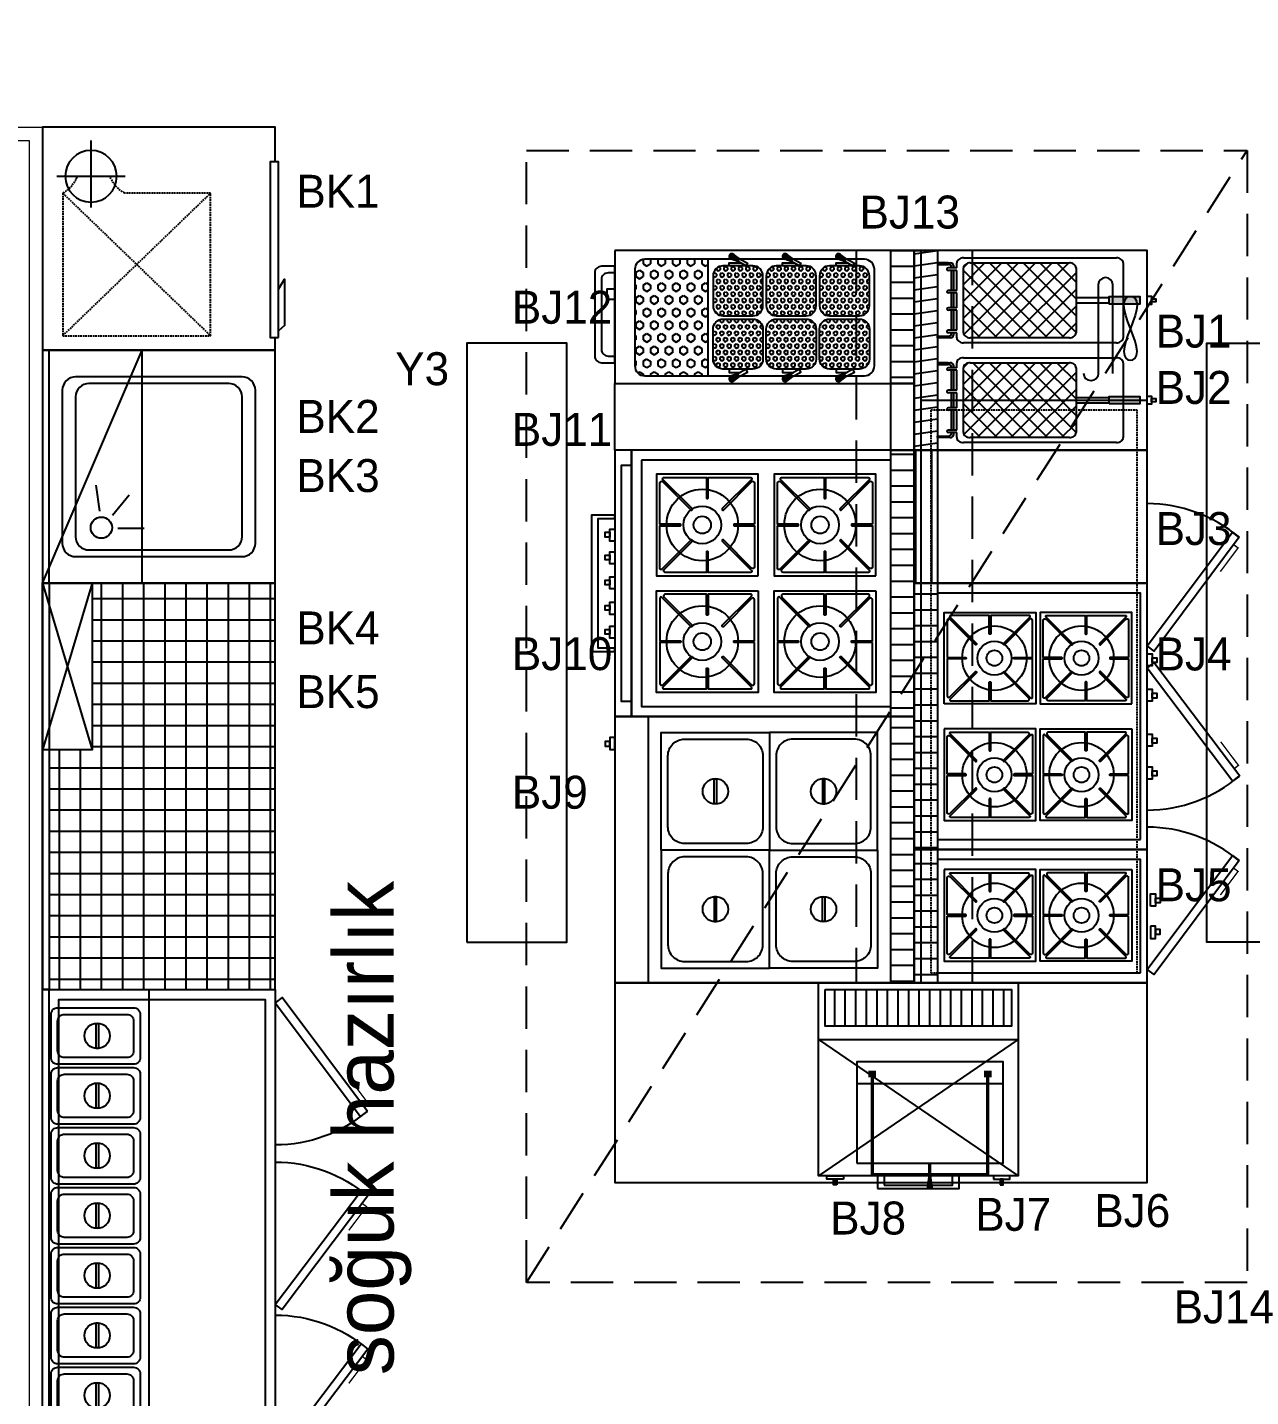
# Model space of a CAD drawing. Header units: millimetres. Extents: x 4346 to 24970, y -10214 to -5839.
# Drawn here: x 8670.8 to 9038.4, y -7326.3 to -6915 of the extents above; entities that cross this region are included whole.
import ezdxf

# ---------------------------------------------------------------- set-up
doc = ezdxf.new("R2010")
doc.units = ezdxf.units.MM
doc.linetypes.add('DASHED', pattern=[0.75, 0.5, -0.25])
doc.linetypes.add('HIDDENX2', pattern=[19.05, 12.7, -6.35])
for name, color, linetype in [('CIHAZ', 2, 'Continuous'), ('MUTFAKEKİPMAN', 1, 'Continuous'), ('S2000-002 Çizgi', 1, 'Continuous')]:
    doc.layers.add(name, color=color, linetype=linetype)
doc.layers.add('Duvar', color=7, linetype='Continuous', lineweight=30)
doc.layers.add('WL - ALÇIPAN KAPLAMA', color=30, linetype='Continuous', lineweight=15)
doc.styles.add('TAKSİM', font='GOTHIC.TTF', dxfattribs={"height": 20})

# ---------------------------------------------------------------- blocks, each defined once
blk = doc.blocks.new('A$C30C77C58')
at = {"layer": 'S2000-002 Çizgi'}
h = blk.add_hatch(dxfattribs=at)
h.set_pattern_fill('ANSI31', color=256, scale=1.5, angle=45, style=0)
h.set_pattern_definition([(90, (-2348.432, -5726.0087), (-4.7625, 9e-16), [])])
h.paths.add_polyline_path([(0, 97), (0, 90), (80, 90), (80, 97)])
for points in [[(0, 12), (80, 12), (80, 97), (0, 97)], [(80, 90), (0, 90), (0, 97), (80, 97)], [(3, 15), (77, 15), (77, 90), (3, 90)], [(0, 7), (80, 7), (80, 12), (0, 12)], [(4.49, 12), (75.51, 12), (75.51, 9), (4.49, 9)], [(23.7, 7), (27.34, 7), (27.34, 5.54), (23.7, 5.54)], [(24.67, 5.54), (26.12, 5.54), (26.12, 4.08), (24.67, 4.08)], [(30.55, 7), (34.19, 7), (34.19, 5.54), (30.55, 5.54)], [(31.52, 5.54), (32.97, 5.54), (32.97, 4.08), (31.52, 4.08)], [(38.06, 7), (41.7, 7), (41.7, 5.54), (38.06, 5.54)], [(39.02, 5.54), (40.48, 5.54), (40.48, 4.08), (39.02, 4.08)], [(45.7, 7), (49.34, 7), (49.34, 5.54), (45.7, 5.54)], [(46.66, 5.54), (48.12, 5.54), (48.12, 4.08), (46.66, 4.08)], [(52.88, 7), (56.52, 7), (56.52, 5.54), (52.88, 5.54)], [(53.84, 5.54), (55.3, 5.54), (55.3, 4.08), (53.84, 4.08)]]:
    blk.add_lwpolyline(points, close=True, dxfattribs=at)
for points in [[(37.77, 85.47), (7.2, 85.47), (7.2, 54.9), (37.77, 54.9), (37.77, 85.47)], [(42.23, 85.47), (72.8, 85.47), (72.8, 54.9), (42.23, 54.9), (42.23, 85.47)], [(37.77, 50.08), (7.2, 50.08), (7.2, 19.51), (37.77, 19.51), (37.77, 50.08)], [(42.23, 50.08), (72.8, 50.08), (72.8, 19.51), (42.23, 19.51), (42.23, 50.08)], [(19.49, 7), (19.49, 0), (60.51, 0), (60.51, 7), (59.51, 7), (59.51, 2), (20.49, 2), (20.49, 7), (19.49, 7)]]:
    blk.add_lwpolyline(points, dxfattribs=at)
for points in [[(22.22, 84.42), (22.22, 78.34, 0.414214), (22.43, 78.13), (22.54, 78.13, 0.414214), (22.74, 78.34), (22.74, 84.42), (35.08, 84.42, -0.668179), (35.45, 83.52), (26.96, 75.03, 0.810443), (27.38, 74.71), (36.18, 83.51, -0.668179), (36.72, 83.29), (36.72, 70.45), (30.64, 70.45, 0.414214), (30.43, 70.24), (30.43, 70.13, 0.414214), (30.64, 69.92), (36.72, 69.92), (36.72, 57.58, -0.668179), (35.82, 57.21), (27.33, 65.7, 0.810443), (27.01, 65.28), (35.81, 56.48, -0.668179), (35.59, 55.95), (22.74, 55.95), (22.74, 62.03, 0.414214), (22.54, 62.24), (22.43, 62.24, 0.414214), (22.22, 62.03), (22.22, 55.95), (9.88, 55.95, -0.668179), (9.51, 56.84), (18, 65.33, 0.810443), (17.58, 65.65), (8.78, 56.85, -0.668179), (8.25, 57.08), (8.25, 69.92), (14.33, 69.92, 0.414214), (14.54, 70.13), (14.54, 70.24, 0.414214), (14.33, 70.45), (8.25, 70.45), (8.25, 83.29, -0.668179), (8.78, 83.51), (17.58, 74.71, 0.810443), (18, 75.03), (9.51, 83.52, -0.668179), (9.88, 84.42)], [(57.78, 84.42), (57.78, 78.34, -0.414214), (57.57, 78.13), (57.46, 78.13, -0.414214), (57.25, 78.34), (57.25, 84.42), (44.92, 84.42, 0.668179), (44.55, 83.52), (53.04, 75.03, -0.810443), (52.62, 74.71), (43.82, 83.51, 0.668179), (43.28, 83.29), (43.28, 70.45), (49.36, 70.45, -0.414214), (49.57, 70.24), (49.57, 70.13, -0.414214), (49.36, 69.92), (43.28, 69.92), (43.28, 57.58, 0.668179), (44.18, 57.21), (52.67, 65.7, -0.810443), (52.99, 65.28), (44.19, 56.48, 0.668179), (44.41, 55.95), (57.25, 55.95), (57.25, 62.03, -0.414214), (57.46, 62.24), (57.57, 62.24, -0.414214), (57.78, 62.03), (57.78, 55.95), (70.12, 55.95, 0.668179), (70.49, 56.84), (62, 65.33, -0.810443), (62.42, 65.65), (71.22, 56.85, 0.668179), (71.75, 57.08), (71.75, 69.92), (65.67, 69.92, -0.414214), (65.46, 70.13), (65.46, 70.24, -0.414214), (65.67, 70.45), (71.75, 70.45), (71.75, 83.29, 0.668179), (71.22, 83.51), (62.42, 74.71, -0.810443), (62, 75.03), (70.49, 83.52, 0.668179), (70.12, 84.42)], [(22.22, 49.03), (22.22, 42.95, 0.414214), (22.43, 42.74), (22.54, 42.74, 0.414214), (22.74, 42.95), (22.74, 49.03), (35.08, 49.03, -0.668179), (35.45, 48.14), (26.96, 39.65, 0.810443), (27.38, 39.33), (36.18, 48.13, -0.668179), (36.72, 47.9), (36.72, 35.06), (30.64, 35.06, 0.414214), (30.43, 34.85), (30.43, 34.75, 0.414214), (30.64, 34.54), (36.72, 34.54), (36.72, 22.2, -0.668179), (35.82, 21.83), (27.33, 30.32, 0.810443), (27.01, 29.9), (35.81, 21.1, -0.668179), (35.59, 20.56), (22.74, 20.56), (22.74, 26.64, 0.414214), (22.54, 26.85), (22.43, 26.85, 0.414214), (22.22, 26.64), (22.22, 20.56), (9.88, 20.56, -0.668179), (9.51, 21.46), (18, 29.95, 0.810443), (17.58, 30.27), (8.78, 21.47, -0.668179), (8.25, 21.69), (8.25, 34.54), (14.33, 34.54, 0.414214), (14.54, 34.75), (14.54, 34.85, 0.414214), (14.33, 35.06), (8.25, 35.06), (8.25, 47.9, -0.668179), (8.78, 48.13), (17.58, 39.33, 0.810443), (18, 39.65), (9.51, 48.14, -0.668179), (9.88, 49.03)], [(57.78, 49.03), (57.78, 42.95, -0.414214), (57.57, 42.74), (57.46, 42.74, -0.414214), (57.25, 42.95), (57.25, 49.03), (44.92, 49.03, 0.668179), (44.55, 48.14), (53.04, 39.65, -0.810443), (52.62, 39.33), (43.82, 48.13, 0.668179), (43.28, 47.9), (43.28, 35.06), (49.36, 35.06, -0.414214), (49.57, 34.85), (49.57, 34.75, -0.414214), (49.36, 34.54), (43.28, 34.54), (43.28, 22.2, 0.668179), (44.18, 21.83), (52.67, 30.32, -0.810443), (52.99, 29.9), (44.19, 21.1, 0.668179), (44.41, 20.56), (57.25, 20.56), (57.25, 26.64, -0.414214), (57.46, 26.85), (57.57, 26.85, -0.414214), (57.78, 26.64), (57.78, 20.56), (70.12, 20.56, 0.668179), (70.49, 21.46), (62, 29.95, -0.810443), (62.42, 30.27), (71.22, 21.47, 0.668179), (71.75, 21.69), (71.75, 34.54), (65.67, 34.54, -0.414214), (65.46, 34.75), (65.46, 34.85, -0.414214), (65.67, 35.06), (71.75, 35.06), (71.75, 47.9, 0.668179), (71.22, 48.13), (62.42, 39.33, -0.810443), (62, 39.65), (70.49, 48.14, 0.668179), (70.12, 49.03)]]:
    blk.add_lwpolyline(points, format="xyb", close=True, dxfattribs=at)
for centre, radius in [((22.48, 68.7), 10.75), ((57.52, 68.7), 10.75), ((22.48, 68.7), 5.66), ((57.52, 68.7), 5.66), ((22.48, 68.7), 2.6), ((57.52, 68.7), 2.6), ((22.48, 33.31), 10.75), ((57.52, 33.31), 10.75), ((22.48, 33.31), 5.66), ((57.52, 33.31), 5.66), ((22.48, 33.31), 2.6), ((57.52, 33.31), 2.6)]:
    blk.add_circle(centre, radius, dxfattribs=at)
blk = doc.blocks.new('A$C7A250C34')
at = {"layer": 'S2000-002 Çizgi'}
h = blk.add_hatch(dxfattribs=at)
h.set_pattern_fill('ANSI31', color=256, scale=1.5, angle=45, style=0)
h.set_pattern_definition([(90, (-2508.419, -6412.801), (-4.7625, 9e-16), [])])
h.paths.add_polyline_path([(0, 72.92), (0, 65.92), (80, 65.92), (80, 72.92)])
for points in [[(0, 2.92), (80, 2.92), (80, 72.92), (0, 72.92)], [(80, 65.92), (0, 65.92), (0, 72.92), (80, 72.92)], [(3, 4.92), (77, 4.92), (77, 65.92), (3, 65.92)], [(21.2, 2.92), (24.84, 2.92), (24.84, 1.46), (21.2, 1.46)], [(22.17, 1.46), (23.62, 1.46), (23.62, 0), (22.17, 0)], [(31.05, 2.92), (34.69, 2.92), (34.69, 1.46), (31.05, 1.46)], [(32.02, 1.46), (33.47, 1.46), (33.47, 0), (32.02, 0)], [(44.56, 2.92), (48.2, 2.92), (48.2, 1.46), (44.56, 1.46)], [(45.52, 1.46), (46.98, 1.46), (46.98, 0), (45.52, 0)], [(55.2, 2.92), (58.84, 2.92), (58.84, 1.46), (55.2, 1.46)], [(56.16, 1.46), (57.62, 1.46), (57.62, 0), (56.16, 0)]]:
    blk.add_lwpolyline(points, close=True, dxfattribs=at)
for points in [[(36.24, 63.92), (8.73, 63.92), (8.73, 36.4), (36.24, 36.4), (36.24, 63.92)], [(43.76, 63.92), (71.27, 63.92), (71.27, 36.4), (43.76, 36.4), (43.76, 63.92)], [(36.24, 7.55), (8.73, 7.55), (8.73, 35.06), (36.24, 35.06), (36.24, 7.55)], [(43.76, 7.55), (71.27, 7.55), (71.27, 35.06), (43.76, 35.06), (43.76, 7.55)]]:
    blk.add_lwpolyline(points, dxfattribs=at)
for points in [[(22.25, 62.97), (22.25, 57.5, 0.414214), (22.44, 57.31), (22.53, 57.31, 0.414214), (22.72, 57.5), (22.72, 62.97), (33.82, 62.97, -0.668179), (34.16, 62.17), (26.51, 54.52, 0.810443), (26.89, 54.24), (34.81, 62.16, -0.668179), (35.3, 61.96), (35.3, 50.4), (29.82, 50.4, 0.414214), (29.63, 50.21), (29.63, 50.11, 0.414214), (29.82, 49.92), (35.3, 49.92), (35.3, 38.82, -0.668179), (34.49, 38.49), (26.85, 46.13, 0.810443), (26.56, 45.75), (34.48, 37.83, -0.668179), (34.28, 37.35), (22.72, 37.35), (22.72, 42.82, 0.414214), (22.53, 43.01), (22.44, 43.01, 0.414214), (22.25, 42.82), (22.25, 37.35), (11.14, 37.35, -0.668179), (10.81, 38.15), (18.45, 45.79, 0.810443), (18.07, 46.08), (10.15, 38.16, -0.668179), (9.67, 38.36), (9.67, 49.92), (15.14, 49.92, 0.414214), (15.33, 50.11), (15.33, 50.21, 0.414214), (15.14, 50.4), (9.67, 50.4), (9.67, 61.96, -0.668179), (10.15, 62.16), (18.07, 54.24, 0.810443), (18.45, 54.52), (10.81, 62.17, -0.668179), (11.14, 62.97)], [(57.75, 62.97), (57.75, 57.5, -0.414214), (57.56, 57.31), (57.47, 57.31, -0.414214), (57.28, 57.5), (57.28, 62.97), (46.18, 62.97, 0.668179), (45.84, 62.17), (53.49, 54.52, -0.810443), (53.11, 54.24), (45.19, 62.16, 0.668179), (44.7, 61.96), (44.7, 50.4), (50.18, 50.4, -0.414214), (50.37, 50.21), (50.37, 50.11, -0.414214), (50.18, 49.92), (44.7, 49.92), (44.7, 38.82, 0.668179), (45.51, 38.49), (53.15, 46.13, -0.810443), (53.44, 45.75), (45.52, 37.83, 0.668179), (45.72, 37.35), (57.28, 37.35), (57.28, 42.82, -0.414214), (57.47, 43.01), (57.56, 43.01, -0.414214), (57.75, 42.82), (57.75, 37.35), (68.86, 37.35, 0.668179), (69.19, 38.15), (61.55, 45.79, -0.810443), (61.93, 46.08), (69.85, 38.16, 0.668179), (70.33, 38.36), (70.33, 49.92), (64.86, 49.92, -0.414214), (64.67, 50.11), (64.67, 50.21, -0.414214), (64.86, 50.4), (70.33, 50.4), (70.33, 61.96, 0.668179), (69.85, 62.16), (61.93, 54.24, -0.810443), (61.55, 54.52), (69.19, 62.17, 0.668179), (68.86, 62.97)], [(22.25, 8.49), (22.25, 13.97, -0.414214), (22.44, 14.16), (22.53, 14.16, -0.414214), (22.72, 13.97), (22.72, 8.49), (33.82, 8.49, 0.668179), (34.16, 9.3), (26.51, 16.94, -0.810443), (26.89, 17.23), (34.81, 9.31, 0.668179), (35.3, 9.51), (35.3, 21.07), (29.82, 21.07, -0.414214), (29.63, 21.26), (29.63, 21.35, -0.414214), (29.82, 21.54), (35.3, 21.54), (35.3, 32.65, 0.668179), (34.49, 32.98), (26.85, 25.34, -0.810443), (26.56, 25.72), (34.48, 33.64, 0.668179), (34.28, 34.12), (22.72, 34.12), (22.72, 28.65, -0.414214), (22.53, 28.46), (22.44, 28.46, -0.414214), (22.25, 28.65), (22.25, 34.12), (11.14, 34.12, 0.668179), (10.81, 33.31), (18.45, 25.67, -0.810443), (18.07, 25.38), (10.15, 33.3, 0.668179), (9.67, 33.1), (9.67, 21.54), (15.14, 21.54, -0.414214), (15.33, 21.35), (15.33, 21.26, -0.414214), (15.14, 21.07), (9.67, 21.07), (9.67, 9.51, 0.668179), (10.15, 9.31), (18.07, 17.23, -0.810443), (18.45, 16.94), (10.81, 9.3, 0.668179), (11.14, 8.49)], [(57.75, 8.49), (57.75, 13.97, 0.414214), (57.56, 14.16), (57.47, 14.16, 0.414214), (57.28, 13.97), (57.28, 8.49), (46.18, 8.49, -0.668179), (45.84, 9.3), (53.49, 16.94, 0.810443), (53.11, 17.23), (45.19, 9.31, -0.668179), (44.7, 9.51), (44.7, 21.07), (50.18, 21.07, 0.414214), (50.37, 21.26), (50.37, 21.35, 0.414214), (50.18, 21.54), (44.7, 21.54), (44.7, 32.65, -0.668179), (45.51, 32.98), (53.15, 25.34, 0.810443), (53.44, 25.72), (45.52, 33.64, -0.668179), (45.72, 34.12), (57.28, 34.12), (57.28, 28.65, 0.414214), (57.47, 28.46), (57.56, 28.46, 0.414214), (57.75, 28.65), (57.75, 34.12), (68.86, 34.12, -0.668179), (69.19, 33.31), (61.55, 25.67, 0.810443), (61.93, 25.38), (69.85, 33.3, -0.668179), (70.33, 33.1), (70.33, 21.54), (64.86, 21.54, 0.414214), (64.67, 21.35), (64.67, 21.26, 0.414214), (64.86, 21.07), (70.33, 21.07), (70.33, 9.51, -0.668179), (69.85, 9.31), (61.93, 17.23, 0.810443), (61.55, 16.94), (69.19, 9.3, -0.668179), (68.86, 8.49)]]:
    blk.add_lwpolyline(points, format="xyb", close=True, dxfattribs=at)
for centre, radius in [((22.48, 48.82), 9.68), ((57.52, 48.82), 9.68), ((22.48, 48.82), 5.09), ((57.52, 48.82), 5.09), ((22.48, 48.82), 2.34), ((57.52, 48.82), 2.34), ((22.48, 22.65), 9.68), ((57.52, 22.65), 9.68), ((22.48, 22.65), 5.09), ((22.48, 22.65), 2.34), ((57.52, 22.65), 5.09), ((57.52, 22.65), 2.34)]:
    blk.add_circle(centre, radius, dxfattribs=at)
blk = doc.blocks.new('A$C276B0005')
at = {"layer": 'S2000-002 Çizgi'}
h = blk.add_hatch(dxfattribs=at)
h.set_pattern_fill('ANSI31', color=256, scale=1.5, angle=45, style=0)
h.set_pattern_definition([(90, (-3652.638, -4968.124), (-4.7625, 9e-16), [])])
h.paths.add_polyline_path([(40, 89), (40, 96), (0, 96), (0, 89)])
h = blk.add_hatch(dxfattribs=at)
h.set_pattern_fill('HEX', color=256, scale=0.2, style=0)
h.set_pattern_definition([(0, (-3709.3885, -4944.9235), (0, 1.099852), [0.635, -1.27]), (120, (-3709.3885, -4944.9235), (-0.95249977, -0.549926), [0.635, -1.27]), (60, (-3708.7535, -4944.9235), (-0.95249977, 0.549926), [0.635, -1.27])])
h.paths.add_polyline_path([(7.64, 82.53, 0.414214), (4.64, 79.53), (4.64, 70.53, 0.414214), (7.64, 67.53), (16.64, 67.53, 0.414214), (19.64, 70.53), (19.64, 79.53, 0.414214), (16.64, 82.53)])
h = blk.add_hatch(dxfattribs=at)
h.set_pattern_fill('HEX', color=256, scale=0.2, style=0)
h.set_pattern_definition([(180, (3749.6625, -4944.9235), (0, 1.099852), [0.635, -1.27]), (60, (3749.6625, -4944.9235), (0.95249977, -0.549926), [0.635, -1.27]), (120, (3749.0275, -4944.9235), (0.95249977, 0.549926), [0.635, -1.27])])
h.paths.add_polyline_path([(23.64, 82.53, 0.414214), (20.64, 79.53), (20.64, 70.53, 0.414214), (23.64, 67.53), (32.64, 67.53, 0.414214), (35.64, 70.53), (35.64, 79.53, 0.414214), (32.64, 82.53)])
for points in [[(3.29, 75.03), (2.46, 75.46), (1.08, 73.64, 1), (2.56, 72.86)], [(37.81, 72.86, 1), (39.28, 73.64), (37.9, 75.46), (37.07, 75.03)], [(3.29, 58.99), (2.46, 59.43), (1.08, 57.61, 1), (2.56, 56.83)], [(37.81, 56.83, 1), (39.28, 57.61), (37.9, 59.43), (37.07, 58.99)], [(3.29, 42.96), (2.46, 43.4), (1.08, 41.58, 1), (2.56, 40.79)], [(37.81, 40.79, 1), (39.28, 41.58), (37.9, 43.4), (37.07, 42.96)]]:
    blk.add_hatch(color=256, dxfattribs=at).paths.add_polyline_path(points)
h = blk.add_hatch(dxfattribs=at)
h.set_pattern_fill('HEX', color=256, scale=0.2, style=0)
h.set_pattern_definition([(0, (-3709.3885, -4960.9235), (0, 1.099852), [0.635, -1.27]), (120, (-3709.3885, -4960.9235), (-0.95249977, -0.549926), [0.635, -1.27]), (60, (-3708.7535, -4960.9235), (-0.95249977, 0.549926), [0.635, -1.27])])
h.paths.add_polyline_path([(7.64, 66.53, 0.414214), (4.64, 63.53), (4.64, 54.53, 0.414214), (7.64, 51.53), (16.64, 51.53, 0.414214), (19.64, 54.53), (19.64, 63.53, 0.414214), (16.64, 66.53)])
h = blk.add_hatch(dxfattribs=at)
h.set_pattern_fill('HEX', color=256, scale=0.2, style=0)
h.set_pattern_definition([(180, (3749.6625, -4960.9235), (0, 1.099852), [0.635, -1.27]), (60, (3749.6625, -4960.9235), (0.95249977, -0.549926), [0.635, -1.27]), (120, (3749.0275, -4960.9235), (0.95249977, 0.549926), [0.635, -1.27])])
h.paths.add_polyline_path([(23.64, 66.53, 0.414214), (20.64, 63.53), (20.64, 54.53, 0.414214), (23.64, 51.53), (32.64, 51.53, 0.414214), (35.64, 54.53), (35.64, 63.53, 0.414214), (32.64, 66.53)])
h = blk.add_hatch(dxfattribs=at)
h.set_pattern_fill('HEX', color=256, scale=0.2, style=0)
h.set_pattern_definition([(0, (-3709.3885, -4976.9235), (0, 1.099852), [0.635, -1.27]), (120, (-3709.3885, -4976.9235), (-0.95249977, -0.549926), [0.635, -1.27]), (60, (-3708.7535, -4976.9235), (-0.95249977, 0.549926), [0.635, -1.27])])
h.paths.add_polyline_path([(7.64, 50.53, 0.414214), (4.64, 47.53), (4.64, 38.53, 0.414214), (7.64, 35.53), (16.64, 35.53, 0.414214), (19.64, 38.53), (19.64, 47.53, 0.414214), (16.64, 50.53)])
h = blk.add_hatch(dxfattribs=at)
h.set_pattern_fill('HEX', color=256, scale=0.2, style=0)
h.set_pattern_definition([(180, (3749.6625, -4976.9235), (0, 1.099852), [0.635, -1.27]), (60, (3749.6625, -4976.9235), (0.95249977, -0.549926), [0.635, -1.27]), (120, (3749.0275, -4976.9235), (0.95249977, 0.549926), [0.635, -1.27])])
h.paths.add_polyline_path([(23.64, 50.53, 0.414214), (20.64, 47.53), (20.64, 38.53, 0.414214), (23.64, 35.53), (32.64, 35.53, 0.414214), (35.64, 38.53), (35.64, 47.53, 0.414214), (32.64, 50.53)])
h = blk.add_hatch(dxfattribs=at)
h.set_pattern_fill('HEX', color=256, scale=0.4, style=0)
h.set_pattern_definition([(0, (-3709.8885, -4938.4235), (0, 2.199704), [1.27, -2.54]), (120, (-3709.8885, -4938.4235), (-1.90499954, -1.099852), [1.27, -2.54]), (60, (-3708.6185, -4938.4235), (-1.90499954, 1.099852), [1.27, -2.54])])
h.paths.add_polyline_path([(2.68, 34.03), (2.68, 15.03, 0.414214), (5.68, 12.03), (34.68, 12.03, 0.414214), (37.68, 15.03), (37.68, 34.03)])
for p, q in [((2.46, 75.46), (1.08, 73.64)), ((2.46, 75.46), (3.29, 75.03)), ((3.29, 75.03), (2.56, 72.86)), ((37.9, 75.46), (37.07, 75.03)), ((37.07, 75.03), (37.81, 72.86)), ((37.9, 75.46), (39.28, 73.64)), ((2.46, 59.43), (1.08, 57.61)), ((2.46, 59.43), (3.29, 58.99)), ((3.29, 58.99), (2.56, 56.83)), ((37.9, 59.43), (37.07, 58.99)), ((37.07, 58.99), (37.81, 56.83)), ((37.9, 59.43), (39.28, 57.61)), ((2.46, 43.4), (1.08, 41.58)), ((2.46, 43.4), (3.29, 42.96)), ((3.29, 42.96), (2.56, 40.79)), ((37.9, 43.4), (37.07, 42.96)), ((37.07, 42.96), (37.81, 40.79)), ((37.9, 43.4), (39.28, 41.58)), ((37.68, 34.03), (2.68, 34.03))]:
    blk.add_line(p, q, dxfattribs=at)
for points in [[(0, 6), (40, 6), (40, 96), (0, 96)], [(0, 96), (40, 96), (40, 89), (0, 89)], [(11.5, 6), (14.78, 6), (14.78, 3.69), (11.5, 3.69)]]:
    blk.add_lwpolyline(points, close=True, dxfattribs=at)
for points in [[(37.68, 34.03), (37.68, 81.03, 0.414214), (34.68, 84.03), (5.68, 84.03, 0.414214), (2.68, 81.03), (2.68, 43.68)], [(2.68, 43.68), (2.68, 15.03, 0.414214), (5.68, 12.03), (34.68, 12.03, 0.414214), (37.68, 15.03), (37.68, 43.6)]]:
    blk.add_lwpolyline(points, format="xyb", dxfattribs=at)
for points in [[(7.64, 67.53), (16.64, 67.53, 0.414214), (19.64, 70.53), (19.64, 79.53, 0.414214), (16.64, 82.53), (7.64, 82.53, 0.414214), (4.64, 79.53), (4.64, 70.53, 0.414214)], [(32.64, 67.53), (23.64, 67.53, -0.414214), (20.64, 70.53), (20.64, 79.53, -0.414214), (23.64, 82.53), (32.64, 82.53, -0.414214), (35.64, 79.53), (35.64, 70.53, -0.414214)], [(7.64, 51.53), (16.64, 51.53, 0.414214), (19.64, 54.53), (19.64, 63.53, 0.414214), (16.64, 66.53), (7.64, 66.53, 0.414214), (4.64, 63.53), (4.64, 54.53, 0.414214)], [(32.64, 51.53), (23.64, 51.53, -0.414214), (20.64, 54.53), (20.64, 63.53, -0.414214), (23.64, 66.53), (32.64, 66.53, -0.414214), (35.64, 63.53), (35.64, 54.53, -0.414214)], [(7.64, 35.53), (16.64, 35.53, 0.414214), (19.64, 38.53), (19.64, 47.53, 0.414214), (16.64, 50.53), (7.64, 50.53, 0.414214), (4.64, 47.53), (4.64, 38.53, 0.414214)], [(32.64, 35.53), (23.64, 35.53, -0.414214), (20.64, 38.53), (20.64, 47.53, -0.414214), (23.64, 50.53), (32.64, 50.53, -0.414214), (35.64, 47.53), (35.64, 38.53, -0.414214)], [(6.75, 0), (31.75, 0, 0.414214), (33.75, 2), (33.75, 6), (4.75, 6), (4.75, 2, 0.414214)], [(8.75, 2), (29.75, 2, 0.414214), (31.75, 4), (31.75, 6), (6.75, 6), (6.75, 4, 0.414214)]]:
    blk.add_lwpolyline(points, format="xyb", close=True, dxfattribs=at)
for points in [[(2.46, 75.46), (3.81, 78.01), (4.64, 77.57), (3.29, 75.03)], [(4.64, 77.57), (4.64, 72.49), (3.71, 72.49), (3.71, 75.81)], [(37.9, 75.46), (36.55, 78.01), (35.72, 77.57), (37.07, 75.03)], [(35.72, 77.57), (35.72, 72.49), (36.66, 72.49), (36.66, 75.81)], [(4.64, 73.08), (4.64, 72.49)], [(35.72, 73.08), (35.72, 72.49)], [(2.46, 59.43), (3.81, 61.97), (4.64, 61.54), (3.29, 58.99)], [(37.9, 59.43), (36.55, 61.97), (35.72, 61.54), (37.07, 58.99)], [(4.64, 61.54), (4.64, 56.46), (3.71, 56.46), (3.71, 59.78)], [(35.72, 61.54), (35.72, 56.46), (36.66, 56.46), (36.66, 59.78)], [(4.64, 57.05), (4.64, 56.46)], [(35.72, 57.05), (35.72, 56.46)], [(2.46, 43.4), (3.81, 45.94), (4.64, 45.51), (3.29, 42.96)], [(4.64, 45.51), (4.64, 40.43), (3.71, 40.43), (3.71, 43.75)], [(37.9, 43.4), (36.55, 45.94), (35.72, 45.51), (37.07, 42.96)], [(35.72, 45.51), (35.72, 40.43), (36.66, 40.43), (36.66, 43.75)], [(4.64, 41.02), (4.64, 40.43)], [(35.72, 41.02), (35.72, 40.43)]]:
    blk.add_lwpolyline(points, dxfattribs=at)
for centre, start, end in [((1.82, 73.25), 133.494, 350.6199), ((38.54, 73.25), 189.3801, 46.506), ((1.82, 57.22), 133.494, 350.6199), ((38.54, 57.22), 189.3801, 46.506), ((1.82, 41.19), 133.494, 350.6199), ((38.54, 41.19), 189.3801, 46.506)]:
    blk.add_arc(centre, 0.835, start, end, dxfattribs=at)
blk = doc.blocks.new('A$C063E11E5')
at = {"layer": 'S2000-002 Çizgi'}
h = blk.add_hatch(dxfattribs=at)
h.set_pattern_fill('ANSI31', color=256, scale=1.5, angle=45, style=0)
h.set_pattern_definition([(90, (-3458.603, -4993.7387), (-4.7625, 9e-16), [])])
h.paths.add_polyline_path([(0, 72.62), (0, 65.62), (80, 65.62), (80, 72.62)])
h = blk.add_hatch(color=256, dxfattribs=at)
h.paths.add_polyline_path([(35, 61.8), (35, 62.44), (35, 65.62), (34.36, 65.62), (34.36, 62.44, -0.414214), (33.36, 61.44), (33, 61.44), (33, 60.8), (34, 60.8, 0.414214)])
h.paths.add_polyline_path([(32, 61.44), (24, 61.44), (24, 60.8), (32, 60.8)])
h.paths.add_polyline_path([(23, 61.44), (17, 61.44), (17, 60.8), (23, 60.8)])
h.paths.add_polyline_path([(16, 61.44), (8, 61.44), (8, 60.8), (16, 60.8)])
h.paths.add_polyline_path([(5.64, 62.44), (5.64, 65.62), (5, 65.62), (5, 61.8, 0.414214), (6, 60.8), (6.64, 60.8), (7, 60.8), (7, 61.44), (6.64, 61.44, -0.414214)])
h = blk.add_hatch(color=256, dxfattribs=at)
h.paths.add_polyline_path([(75, 61.8), (75, 62.44), (75, 65.62), (74.36, 65.62), (74.36, 62.44, -0.414214), (73.36, 61.44), (73, 61.44), (73, 60.8), (74, 60.8, 0.414214)])
h.paths.add_polyline_path([(72, 61.44), (64, 61.44), (64, 60.8), (72, 60.8)])
h.paths.add_polyline_path([(63, 61.44), (57, 61.44), (57, 60.8), (63, 60.8)])
h.paths.add_polyline_path([(56, 61.44), (48, 61.44), (48, 60.8), (56, 60.8)])
h.paths.add_polyline_path([(45.64, 62.44), (45.64, 65.62), (45, 65.62), (45, 61.8, 0.414214), (46, 60.8), (46.64, 60.8), (47, 60.8), (47, 61.44), (46.64, 61.44, -0.414214)])
h = blk.add_hatch(dxfattribs=at)
h.set_pattern_fill('ANSI37', color=256, scale=1.5, style=0)
h.set_pattern_definition([(45, (-3527.4763, -4981.5224), (-3.367596, 3.367596), []), (135, (-3527.4763, -4981.5224), (-3.367596, -3.367596), [])])
h.paths.add_polyline_path([(35, 55.84, 0.414214), (33, 57.84), (7, 57.84, 0.414214), (5, 55.84), (5, 26.01, 0.414214), (7, 24.01), (33, 24.01, 0.414214), (35, 26.01)])
h = blk.add_hatch(dxfattribs=at)
h.set_pattern_fill('ANSI37', color=256, scale=1.5, style=0)
h.set_pattern_definition([(45, (-3487.4763, -4981.5224), (-3.367596, 3.367596), []), (135, (-3487.4763, -4981.5224), (-3.367596, -3.367596), [])])
h.paths.add_polyline_path([(75, 55.84, 0.414214), (73, 57.84), (47, 57.84, 0.414214), (45, 55.84), (45, 26.01, 0.414214), (47, 24.01), (73, 24.01, 0.414214), (75, 26.01)])
for points in [[(18.49, 14.01), (21.51, 14.01), (21.51, 4.84), (18.49, 4.84)], [(58.49, 14.01), (61.51, 14.01), (61.51, 4.84), (58.49, 4.84)]]:
    blk.add_hatch(color=256, dxfattribs=at).paths.add_polyline_path(points)
for p, q in [((5, 61.8), (5, 65.62)), ((5, 65.62), (5.64, 65.62)), ((5.64, 65.62), (5.64, 62.44)), ((7, 59.84), (7, 62.32)), ((8, 59.84), (8, 62.32)), ((16, 59.84), (16, 62.32)), ((17, 59.84), (17, 62.32)), ((23, 59.84), (23, 62.32)), ((24, 59.84), (24, 62.32)), ((32, 59.84), (32, 62.32)), ((33, 59.84), (33, 62.32)), ((34.36, 65.62), (34.36, 62.44)), ((35, 65.62), (34.36, 65.62)), ((35, 62.44), (35, 65.62)), ((35, 62.44), (35, 61.8)), ((45, 65.62), (45.64, 65.62)), ((45, 61.8), (45, 65.62)), ((45.64, 65.62), (45.64, 62.44)), ((47, 59.84), (47, 62.32)), ((48, 59.84), (48, 62.32)), ((56, 59.84), (56, 62.32)), ((57, 59.84), (57, 62.32)), ((63, 59.84), (63, 62.32)), ((64, 59.84), (64, 62.32)), ((72, 59.84), (72, 62.32)), ((73, 59.84), (73, 62.32)), ((75, 65.62), (74.36, 65.62)), ((74.36, 65.62), (74.36, 62.44)), ((75, 62.44), (75, 65.62)), ((75, 62.44), (75, 61.8)), ((6.64, 60.8), (6, 60.8)), ((6.64, 61.44), (7, 61.44)), ((7, 60.8), (6.64, 60.8)), ((8, 61.44), (16, 61.44)), ((16, 60.8), (8, 60.8)), ((17, 61.44), (23, 61.44)), ((23, 60.8), (17, 60.8)), ((24, 61.44), (32, 61.44)), ((32, 60.8), (24, 60.8)), ((33, 61.44), (33.36, 61.44)), ((34, 60.8), (33, 60.8)), ((46.64, 60.8), (46, 60.8)), ((46.64, 61.44), (47, 61.44)), ((47, 60.8), (46.64, 60.8)), ((48, 61.44), (56, 61.44)), ((56, 60.8), (48, 60.8)), ((57, 61.44), (63, 61.44)), ((63, 60.8), (57, 60.8)), ((64, 61.44), (72, 61.44)), ((72, 60.8), (64, 60.8)), ((73, 61.44), (73.36, 61.44)), ((74, 60.8), (73, 60.8))]:
    blk.add_line(p, q, dxfattribs=at)
for points in [[(0, 72.62), (80, 72.62), (80, 65.62), (0, 65.62)], [(0, 2.62), (80, 2.62), (80, 72.62), (0, 72.62)], [(19, 24.01), (19, 14.01), (21, 14.01), (21, 24.01)], [(59, 24.01), (59, 14.01), (61, 14.01), (61, 24.01)], [(18.49, 14.01), (21.51, 14.01), (21.51, 4.84), (18.49, 4.84)], [(58.49, 14.01), (61.51, 14.01), (61.51, 4.84), (58.49, 4.84)], [(18.36, 2.62), (21.64, 2.62), (21.64, 1.31), (18.36, 1.31)], [(19.34, 1.31), (20.66, 1.31), (20.66, 0), (19.34, 0)], [(58.36, 2.62), (61.64, 2.62), (61.64, 1.31), (58.36, 1.31)], [(59.34, 1.31), (60.66, 1.31), (60.66, 0), (59.34, 0)]]:
    blk.add_lwpolyline(points, close=True, dxfattribs=at)
for points in [[(29, 9.84), (5, 9.84, -0.414214), (3, 11.84), (3, 57.84, -0.414214), (5, 59.84), (7, 59.84)], [(33, 59.84), (35, 59.84, -0.414214), (37, 57.84), (37, 11.84, -0.414214), (35, 9.84), (29, 9.84)], [(69, 9.84), (45, 9.84, -0.414214), (43, 11.84), (43, 57.84, -0.414214), (45, 59.84), (47, 59.84)], [(73, 59.84), (75, 59.84, -0.414214), (77, 57.84), (77, 11.84, -0.414214), (75, 9.84), (69, 9.84)]]:
    blk.add_lwpolyline(points, format="xyb", dxfattribs=at)
for points in [[(7, 57.84), (33, 57.84, -0.414214), (35, 55.84), (35, 26.01, -0.414214), (33, 24.01), (7, 24.01, -0.414214), (5, 26.01), (5, 55.84, -0.414214)], [(47, 57.84), (73, 57.84, -0.414214), (75, 55.84), (75, 26.01, -0.414214), (73, 24.01), (47, 24.01, -0.414214), (45, 26.01), (45, 55.84, -0.414214)]]:
    blk.add_lwpolyline(points, format="xyb", close=True, dxfattribs=at)
for points in [[(8, 59.84), (16, 59.84)], [(17, 59.84), (23, 59.84)], [(24, 59.84), (32, 59.84)], [(48, 59.84), (56, 59.84)], [(57, 59.84), (63, 59.84)], [(64, 59.84), (72, 59.84)]]:
    blk.add_lwpolyline(points, dxfattribs=at)
for centre, radius, start, end in [((6, 61.8), 1, 180, 270), ((6.64, 62.44), 1, 180, 270), ((7.5, 62.32), 0.5, 0, 180), ((16.5, 62.32), 0.5, 0, 180), ((23.5, 62.32), 0.5, 0, 180), ((32.5, 62.32), 0.5, 0, 180), ((33.36, 62.44), 1, 270, 0), ((34, 61.8), 1, 270, 0), ((46, 61.8), 1, 180, 270), ((46.64, 62.44), 1, 180, 270), ((47.5, 62.32), 0.5, 0, 180), ((56.5, 62.32), 0.5, 0, 180), ((63.5, 62.32), 0.5, 0, 180), ((72.5, 62.32), 0.5, 0, 180), ((73.36, 62.44), 1, 270, 0), ((74, 61.8), 1, 270, 0)]:
    blk.add_arc(centre, radius, start, end, dxfattribs=at)
blk = doc.blocks.new('A$C75D42FA3')
at = {"layer": 'S2000-002 Çizgi'}
h = blk.add_hatch(dxfattribs=at)
h.set_pattern_fill('ANSI31', color=256, scale=1.5, angle=45, style=0)
h.set_pattern_definition([(90, (-2508.419, -6411.801), (-4.7625, 9e-16), [])])
h.paths.add_polyline_path([(40, 66.92), (40, 73.92), (0, 73.92), (0, 66.92)])
for points in [[(0, 3.92), (40, 3.92), (40, 73.92), (0, 73.92)], [(40, 66.92), (0, 66.92), (0, 73.92), (40, 73.92)], [(3, 5.92), (37, 5.92), (37, 66.92), (3, 66.92)], [(16.98, 2.92), (13.33, 2.92), (13.33, 1.46), (16.98, 1.46)], [(16.01, 1.46), (14.55, 1.46), (14.55, 0), (16.01, 0)], [(23.02, 2.92), (26.67, 2.92), (26.67, 1.46), (23.02, 1.46)], [(23.99, 1.46), (25.45, 1.46), (25.45, 0), (23.99, 0)]]:
    blk.add_lwpolyline(points, close=True, dxfattribs=at)
for points in [[(34, 64.92), (6.49, 64.92), (6.49, 37.4), (34, 37.4), (34, 64.92)], [(34, 8.55), (6.49, 8.55), (6.49, 36.06), (34, 36.06), (34, 8.55)]]:
    blk.add_lwpolyline(points, dxfattribs=at)
for points in [[(20.01, 63.97), (20.01, 58.5, 0.414214), (20.2, 58.31), (20.29, 58.31, 0.414214), (20.48, 58.5), (20.48, 63.97), (31.58, 63.97, -0.668179), (31.92, 63.17), (24.28, 55.52, 0.810443), (24.65, 55.24), (32.57, 63.16, -0.668179), (33.06, 62.96), (33.06, 51.4), (27.58, 51.4, 0.414214), (27.4, 51.21), (27.4, 51.11, 0.414214), (27.58, 50.92), (33.06, 50.92), (33.06, 39.82, -0.668179), (32.25, 39.49), (24.61, 47.13, 0.810443), (24.32, 46.75), (32.24, 38.83, -0.668179), (32.04, 38.35), (20.48, 38.35), (20.48, 43.82, 0.414214), (20.29, 44.01), (20.2, 44.01, 0.414214), (20.01, 43.82), (20.01, 38.35), (8.9, 38.35, -0.668179), (8.57, 39.15), (16.21, 46.79, 0.810443), (15.83, 47.08), (7.91, 39.16, -0.668179), (7.43, 39.36), (7.43, 50.92), (12.9, 50.92, 0.414214), (13.09, 51.11), (13.09, 51.21, 0.414214), (12.9, 51.4), (7.43, 51.4), (7.43, 62.96, -0.668179), (7.91, 63.16), (15.83, 55.24, 0.810443), (16.21, 55.52), (8.57, 63.17, -0.668179), (8.9, 63.97)], [(20.01, 9.49), (20.01, 14.97, -0.414214), (20.2, 15.16), (20.29, 15.16, -0.414214), (20.48, 14.97), (20.48, 9.49), (31.58, 9.49, 0.668179), (31.92, 10.3), (24.28, 17.94, -0.810443), (24.65, 18.23), (32.57, 10.31, 0.668179), (33.06, 10.51), (33.06, 22.07), (27.58, 22.07, -0.414214), (27.4, 22.26), (27.4, 22.35, -0.414214), (27.58, 22.54), (33.06, 22.54), (33.06, 33.65, 0.668179), (32.25, 33.98), (24.61, 26.34, -0.810443), (24.32, 26.72), (32.24, 34.64, 0.668179), (32.04, 35.12), (20.48, 35.12), (20.48, 29.65, -0.414214), (20.29, 29.46), (20.2, 29.46, -0.414214), (20.01, 29.65), (20.01, 35.12), (8.9, 35.12, 0.668179), (8.57, 34.31), (16.21, 26.67, -0.810443), (15.83, 26.38), (7.91, 34.3, 0.668179), (7.43, 34.1), (7.43, 22.54), (12.9, 22.54, -0.414214), (13.09, 22.35), (13.09, 22.26, -0.414214), (12.9, 22.07), (7.43, 22.07), (7.43, 10.51, 0.668179), (7.91, 10.31), (15.83, 18.23, -0.810443), (16.21, 17.94), (8.57, 10.3, 0.668179), (8.9, 9.49)]]:
    blk.add_lwpolyline(points, format="xyb", close=True, dxfattribs=at)
for centre, radius in [((20.24, 49.82), 9.68), ((20.24, 49.82), 5.09), ((20.24, 49.82), 2.34), ((20.24, 23.65), 9.68), ((20.24, 23.65), 5.09), ((20.24, 23.65), 2.34)]:
    blk.add_circle(centre, radius, dxfattribs=at)
blk = doc.blocks.new('A$C5E5C2D80')
at = {"layer": 'S2000-002 Çizgi'}
blk.add_lwpolyline([(0, 0), (35.4, 0), (35.4, 32.5), (0, 32.5)], close=True, dxfattribs=at)
blk.add_lwpolyline([(7, 2), (28.4, 2, 0.414214), (33.4, 7), (33.4, 25.5, 0.414214), (28.4, 30.5), (7, 30.5, 0.414214), (2, 25.5), (2, 7, 0.414214)], format="xyb", close=True, dxfattribs=at)
blk = doc.blocks.new('A$C24F91276')
at = {"layer": 'S2000-002 Çizgi'}
h = blk.add_hatch(dxfattribs=at)
h.set_pattern_fill('ANSI31', color=256, scale=1.5, angle=45, style=0)
h.set_pattern_definition([(90, (-3928.432, -4942.946), (-4.7625, 9e-16), [])])
h.paths.add_polyline_path([(80, 85.92), (80, 92.92), (0, 92.92), (0, 85.92)])
blk.add_line((0, 12.92), (80, 12.92), dxfattribs=at)
for points in [[(0, 92.92), (80, 92.92), (80, 85.92), (0, 85.92)], [(0, 2.92), (80, 2.92), (80, 92.92), (0, 92.92)], [(26.25, 66.07), (18.75, 66.07), (18.75, 65.32), (26.25, 65.32)], [(54.15, 66.07), (61.65, 66.07), (61.65, 65.32), (54.15, 65.32)], [(26.25, 32.77), (18.75, 32.77), (18.75, 33.52), (26.25, 33.52)], [(54.15, 32.77), (61.65, 32.77), (61.65, 33.52), (54.15, 33.52)], [(9.94, 2.92), (6.3, 2.92), (6.3, 1.46), (9.94, 1.46)], [(8.98, 1.46), (7.52, 1.46), (7.52, 0), (8.98, 0)]]:
    blk.add_lwpolyline(points, close=True, dxfattribs=at)
for centre in [(22.5, 65.67), (57.9, 65.67), (22.5, 33.17), (57.9, 33.17)]:
    blk.add_circle(centre, 3.82, dxfattribs=at)
blk.add_blockref('A$C5E5C2D80', (4.8, 49.42), dxfattribs=at)
at = {"layer": 'S2000-002 Çizgi', "xscale": -1}
blk.add_blockref('A$C5E5C2D80', (75.6, 49.42), dxfattribs=at)
at = {"layer": 'S2000-002 Çizgi', "xscale": -1, "rotation": 180}
blk.add_blockref('A$C5E5C2D80', (4.8, 49.42), dxfattribs=at)
at = {"layer": 'S2000-002 Çizgi', "rotation": 180}
blk.add_blockref('A$C5E5C2D80', (75.6, 49.42), dxfattribs=at)
blk = doc.blocks.new('A$C67BA2794')
at = {"layer": 'MUTFAKEKİPMAN'}
blk.add_lwpolyline([(0, 7.57), (44, 7.57), (44, 38.03), (0, 38.03)], close=True, dxfattribs=at)
for points, const_width in [([(3.46, 34.35), (5.8, 34.35)], 2), ([(4.63, 34.03), (4.63, 4.11), (22, 4.11)], 1), ([(39.37, 34.03), (39.37, 4.11), (22, 4.11)], 1), ([(40.54, 34.35), (38.2, 34.35)], 2)]:
    blk.add_lwpolyline(points, dxfattribs=dict(at, const_width=const_width))
blk.add_lwpolyline([(44, 31.48), (0, 31.48)], dxfattribs=at)
blk.add_lwpolyline([(21.94, 7.48, 1, 1, 0), (21.94, 3.72, 1, 2, 0), (21.94, 0, 2, 2, 0)], format="xyseb", dxfattribs=at)
blk = doc.blocks.new('A$C6A0F5693')
at = {"layer": 'S2000-002 Çizgi'}
blk.add_line((220, 95.82), (0, 95.82), dxfattribs=at)
for points in [[(220, 27.82), (220, 97.82), (0, 97.82), (0, 27.82)], [(203.56, 30.84), (202.1, 31.01), (200.4, 31.47), (198.54, 32.11), (196.59, 32.84), (194.64, 33.58), (192.78, 34.22), (191.07, 34.67), (189.62, 34.85), (188.47, 34.67), (187.66, 34.22), (187.17, 33.58), (187, 32.84), (187.17, 32.11), (187.66, 31.47), (188.47, 31.01), (189.62, 30.84), (191.07, 31.01), (192.78, 31.47), (194.64, 32.11), (196.59, 32.84), (198.54, 33.58), (200.4, 34.22), (202.1, 34.67), (203.56, 34.85), (204.7, 34.67), (205.52, 34.22), (206.01, 33.58), (206.17, 32.84), (206.01, 32.11), (205.52, 31.47), (204.7, 31.01)], [(36.69, 0.15), (2.46, 25.76), (4, 27.82), (38.23, 2.2)], [(62.06, 0), (96.17, 25.77), (94.62, 27.82), (60.51, 2.05)], [(133.87, 0.15), (99.64, 25.76), (101.17, 27.82), (135.4, 2.2)]]:
    blk.add_lwpolyline(points, close=True, dxfattribs=at)
blk.add_lwpolyline([(175, 95.82), (175, 27.82)], dxfattribs=at)
at = {"layer": 'S2000-002 Çizgi', "linetype": 'DASHED'}
blk.add_lwpolyline([(172, 92.82), (3, 92.82), (3, 30.82), (172, 30.82)], close=True, dxfattribs=at)
at = {"layer": 'S2000-002 Çizgi'}
for points in [[(209.67, 42.5), (183, 42.5, -1), (183, 46.84)], [(183, 38.15), (209.67, 38.15, 1), (209.67, 42.5)]]:
    blk.add_lwpolyline(points, format="xyb", dxfattribs=at)
at = {"layer": 'S2000-002 Çizgi', "const_width": 0.428}
for points in [[(34.44, 1.84), (33.45, 0.51), (27.79, 4.74), (26.35, 5.83)], [(64.3, 1.7), (65.3, 0.38), (70.93, 4.63), (72.38, 5.72)], [(131.61, 1.84), (130.62, 0.51), (124.97, 4.74), (123.52, 5.83)]]:
    blk.add_lwpolyline(points, dxfattribs=at)
at = {"layer": 'S2000-002 Çizgi'}
for centre, start, end in [((4, 27.82), 319.755, 0), ((94.62, 27.82), 180, 220.5092), ((101.17, 27.82), 319.755, 0)]:
    blk.add_arc(centre, 42.75, start, end, dxfattribs=at)
blk = doc.blocks.new('A$C02F1121E')
at = {"layer": 'S2000-002 Çizgi'}
h = blk.add_hatch(dxfattribs=at)
h.set_pattern_fill('ANSI31', color=256, angle=45, style=0)
h.set_pattern_definition([(90, (-2780.067, -8355.0508), (-3.175, 7e-16), [])])
h.paths.add_polyline_path([(58, 48.81), (58, 59.81), (2, 59.81), (2, 48.81)])
for p, q in [((60, 44.81), (0, 3.81)), ((0, 44.81), (60, 3.81))]:
    blk.add_line(p, q, dxfattribs=at)
for points in [[(0, 61.81), (60, 61.81), (60, 3.81), (0, 3.81)], [(2, 59.81), (58, 59.81), (58, 48.81), (2, 48.81)], [(0, 44.81), (60, 44.81), (60, 3.81), (0, 3.81)], [(7.47, 2.81), (2.47, 2.81), (2.47, 3.81), (7.47, 3.81)], [(5.47, 1.14), (4.47, 1.14), (4.47, 2.81), (5.47, 2.81)], [(17.75, 0), (42.25, 0), (42.25, 3.81), (17.75, 3.81)], [(19.75, 1), (40.25, 1), (40.25, 3.81), (19.75, 3.81)], [(52.53, 2.81), (57.53, 2.81), (57.53, 3.81), (52.53, 3.81)], [(54.53, 1.14), (55.53, 1.14), (55.53, 2.81), (54.53, 2.81)]]:
    blk.add_lwpolyline(points, close=True, dxfattribs=at)
for points in [[(4.97, 2.81), (4.97, 1.14)], [(55.03, 2.81), (55.03, 1.14)]]:
    blk.add_lwpolyline(points, dxfattribs=at)
blk = doc.blocks.new('A$C403F2A37')
for p, q in [((0, 0), (50, 15)), ((0, 15), (50, 0))]:
    blk.add_line(p, q)
blk.add_lwpolyline([(0, 0), (50, 0), (50, 15), (0, 15)], close=True)
blk = doc.blocks.new('A$C01E77913')
at = {"layer": 'MUTFAKEKİPMAN'}
for points in [[(2, 26.8), (15, 26.8, -0.414214), (17, 24.8), (17, 2, -0.414214), (15, 0), (2, 0, -0.414214), (0, 2), (0, 24.8, -0.414214)], [(4, 24.8), (13, 24.8, -0.414214), (15, 22.8), (15, 4, -0.414214), (13, 2), (4, 2, -0.414214), (2, 4), (2, 22.8, -0.414214)]]:
    blk.add_lwpolyline(points, format="xyb", close=True, dxfattribs=at)
blk.add_lwpolyline([(4.71, 14.27), (12.21, 14.27), (12.21, 13.52), (4.71, 13.52)], close=True, dxfattribs=at)
blk.add_circle((8.46, 13.87), 3.82, dxfattribs=at)
blk = doc.blocks.new('188-70-M')
at = {"layer": 'S2000-002 Çizgi'}
blk.add_line((47.58, -126.01), (47.58, 61.99), dxfattribs=at)
for points in [[(-20.42, -126.01), (49.58, -126.01), (49.58, 61.99), (-20.42, 61.99)], [(17.58, 61.99), (17.58, -126.02), (49.58, -126.02), (49.58, 61.99)], [(-48.08, 25.3), (-22.47, 59.53), (-20.42, 57.99), (-46.03, 23.76)], [(44.58, -78.01), (44.58, 58.99), (-17.42, 58.99), (-17.42, -78.01)], [(-48.23, -0.07), (-22.46, -34.18), (-20.42, -32.64), (-46.19, 1.48)], [(-48.23, -46.05), (-22.46, -80.16), (-20.42, -78.61), (-46.19, -44.5)], [(-17.39, -109.57), (-17.22, -108.11), (-16.77, -106.41), (-16.12, -104.55), (-15.39, -102.6), (-14.65, -100.65), (-14.01, -98.79), (-13.56, -97.09), (-13.39, -95.63), (-13.56, -94.48), (-14.01, -93.67), (-14.65, -93.18), (-15.39, -93.01), (-16.12, -93.18), (-16.77, -93.67), (-17.22, -94.48), (-17.39, -95.63), (-17.22, -97.09), (-16.77, -98.79), (-16.12, -100.65), (-15.39, -102.6), (-14.65, -104.55), (-14.01, -106.41), (-13.56, -108.11), (-13.39, -109.57), (-13.56, -110.72), (-14.01, -111.53), (-14.65, -112.02), (-15.39, -112.19), (-16.12, -112.02), (-16.77, -111.53), (-17.22, -110.72)]]:
    blk.add_lwpolyline(points, close=True, dxfattribs=at)
at = {"layer": 'S2000-002 Çizgi', "const_width": 0.428}
for points in [[(-46.4, 27.55), (-47.72, 28.54), (-43.49, 34.19), (-42.41, 35.64)], [(-46.54, -2.32), (-47.86, -3.31), (-43.6, -8.95), (-42.51, -10.39)], [(-46.54, -48.29), (-47.86, -49.29), (-43.6, -54.92), (-42.51, -56.37)]]:
    blk.add_lwpolyline(points, dxfattribs=at)
at = {"layer": 'S2000-002 Çizgi'}
blk.add_lwpolyline([(47.58, -81.01), (-20.42, -81.01)], dxfattribs=at)
for points in [[(-10.08, -89.01), (-10.08, -115.68, 1), (-5.74, -115.68)], [(-5.74, -115.68), (-5.74, -89.01, -1), (-1.39, -89.01)]]:
    blk.add_lwpolyline(points, format="xyb", dxfattribs=at)
for centre, start, end in [((-20.42, 57.99), 229.755, 270), ((-20.42, -32.64), 90, 130.5092), ((-20.42, -78.61), 90, 130.5092)]:
    blk.add_arc(centre, 42.75, start, end, dxfattribs=at)
at = {"layer": 'S2000-002 Çizgi', "xscale": -1, "rotation": 90}
for p in [(46.98, 56.48), (46.98, 38.48), (46.98, 20.48), (46.98, 2.48), (46.98, -15.52), (46.98, -33.52), (46.98, -51.52), (46.98, -69.52), (46.98, -87.52), (46.59, -105.52)]:
    blk.add_blockref('A$C01E77913', p, dxfattribs=at)
blk = doc.blocks.new('A$C5B5611F4')
at = {"layer": 'CIHAZ', "color": 1}
for p, q in [((14.73, 68.47), (14.73, 47.92)), ((24.09, 58.19), (3.98, 58.19))]:
    blk.add_line(p, q, dxfattribs=at)
at = {"layer": 'CIHAZ', "color": 5, "linetype": 'DASHED'}
for p, q in [((19.82, 66.66), (62.62, 22.28)), ((62.62, 66.66), (19.82, 22.28))]:
    blk.add_line(p, q, dxfattribs=at)
at = {"layer": 'CIHAZ', "color": 5}
for points in [[(63.2, 1.82), (10.36, 1.82), (10.36, 4.32), (63.2, 4.32)], [(61.2, 1.82), (48.6, 1.82), (45.6, 0), (59.6, 0)]]:
    blk.add_lwpolyline(points, close=True, dxfattribs=at)
at = {"layer": 'CIHAZ', "color": 1}
blk.add_circle((14.73, 58.19), 7.76, dxfattribs=at)
at = {"layer": 'S2000-002 Çizgi', "linetype": 'DASHED'}
for p, q in [((19.82, 66.66), (62.62, 66.66)), ((62.62, 66.66), (62.62, 22.28)), ((19.82, 22.28), (19.82, 48.05)), ((62.62, 22.28), (19.82, 22.28))]:
    blk.add_line(p, q, dxfattribs=at)
at = {"layer": 'S2000-002 Çizgi'}
blk.add_lwpolyline([(10.36, 2.81), (0, 2.81), (0, 72.81), (67, 72.81), (67, 2.81), (63.2, 2.81)], dxfattribs=at)
at = {"layer": 'S2000-002 Çizgi', "linetype": 'DASHED'}
for centre, radius, start, end in [((11.6, 71.22), 9.4, 291.2079, 330.9566), ((11, 43.02), 10.16, 29.6907, 66.7752)]:
    blk.add_arc(centre, radius, start, end, dxfattribs=at)
blk = doc.blocks.new('A$C59A6314D')
at = {"layer": 'S2000-002 Çizgi'}
for p, q in [((21.66, 52.76), (29.47, 53.87)), ((16.52, 47.29), (16.52, 39.4)), ((20.43, 48.95), (26.53, 43.94))]:
    blk.add_line(p, q, dxfattribs=at)
for points in [[(0, 0), (70, 0), (70, 70), (0, 70)], [(0, 68), (70, 68), (70, 70), (0, 70)]]:
    blk.add_lwpolyline(points, close=True, dxfattribs=at)
for points in [[(12, 6), (58, 6, 0.414214), (62, 10), (62, 60, 0.414214), (58, 64), (12, 64, 0.414214), (8, 60), (8, 10, 0.414214)], [(14, 10), (56, 10, 0.414214), (60, 14), (60, 56, 0.414214), (56, 60), (14, 60, 0.414214), (10, 56), (10, 14, 0.414214)]]:
    blk.add_lwpolyline(points, format="xyb", close=True, dxfattribs=at)
blk.add_circle((16.71, 52.26), 3.19, dxfattribs=at)

msp = doc.modelspace()

# ---------------------------------------------------------------- hatches: boundary and pattern name
at = {"layer": 'Duvar'}
h = msp.add_hatch(color=256, dxfattribs=at)
h.dxf.hatch_style = 1
h.paths.add_polyline_path([(4423.24, -10136.77), (10254.24, -10136.77), (10254.24, -6058.85), (4423.24, -6058.85)], flags=16)
h.paths.add_polyline_path([(4345.68, -10214.33), (10331.8, -10214.33), (10331.8, -5981.29), (4345.68, -5981.29)])
at = {"layer": 'Duvar', "true_color": 0x636466}
h = msp.add_hatch(color=251, dxfattribs=at)
h.dxf.hatch_style = 1
h.paths.add_polyline_path([(4474.95, -10085.06), (10202.53, -10085.06), (10202.53, -6110.56), (4474.95, -6110.56)], flags=16)
h.paths.add_polyline_path([(4423.24, -10136.77), (10254.24, -10136.77), (10254.24, -6058.85), (4423.24, -6058.85)])
at = {"layer": 'Duvar'}
h = msp.add_hatch(color=256, dxfattribs=at)
h.dxf.hatch_style = 1
h.paths.add_polyline_path([(4505.12, -10054.89), (10172.36, -10054.89), (10172.36, -6140.73), (4505.12, -6140.73)], flags=16)
h.paths.add_polyline_path([(4474.95, -10085.06), (10202.53, -10085.06), (10202.53, -6110.56), (4474.95, -6110.56)])
at = {"layer": 'S2000-002 Çizgi'}
h = msp.add_hatch(dxfattribs=at)
h.set_pattern_fill('ANSI31', color=256, scale=1.5, angle=225, style=0)
h.set_pattern_definition([(270, (7042.3883, 8996.024), (4.7625, -1e-15), [])])
h.paths.add_polyline_path([(8937.35, -7082), (8944.35, -7082), (8944.35, -7042), (8937.35, -7042)])
h = msp.add_hatch(dxfattribs=at)
h.set_pattern_fill('ANSI37', color=256, scale=2, angle=315)
h.paths.add_polyline_path([(8745.35, -7082), (8690.35, -7082), (8690.35, -7132), (8677.35, -7132), (8677.35, -7204), (8745.35, -7204)])

# ---------------------------------------------------------------- linework, layer by layer
at = {"layer": 'Duvar'}
msp.add_circle((8890.35, -7155.2), 1316.11, dxfattribs=at)
at = {"layer": 'S2000-002 Çizgi', "linetype": 'HIDDENX2'}
msp.add_line((8820.85, -7292), (9037.35, -6952), dxfattribs=at)
at = {"layer": 'S2000-002 Çizgi'}
msp.add_line((8675.35, -7082), (8705.35, -7012), dxfattribs=at)
at = {"layer": 'S2000-002 Çizgi', "linetype": 'HIDDENX2'}
for points in [[(9037.35, -6952), (9037.35, -7292), (8820.85, -7292), (8820.85, -6952)], [(8919.85, -6982), (8919.85, -7202), (8954.85, -7202), (8954.85, -6982)]]:
    msp.add_lwpolyline(points, close=True, dxfattribs=at)
at = {"layer": 'S2000-002 Çizgi'}
for points in [[(8675.35, -7082), (8705.35, -7082), (8705.35, -7012), (8675.35, -7012)], [(8802.91, -7189.84), (8832.91, -7189.84), (8832.91, -7009.84), (8802.91, -7009.84)], [(9055.29, -7189.84), (9025.29, -7189.84), (9025.29, -7009.84), (9055.29, -7009.84)], [(8847.35, -7022), (8937.35, -7022), (8937.35, -7042), (8847.35, -7042)], [(8930.35, -7022), (8937.35, -7022), (8937.35, -7042), (8930.35, -7042)], [(8937.35, -7042), (8937.35, -7082), (9007.35, -7082), (9007.35, -7042)], [(8944.35, -7042), (8944.35, -7082), (9007.35, -7082), (9007.35, -7042)], [(8745.35, -7204), (8745.35, -7082), (8675.35, -7082), (8675.35, -7204)], [(8677.35, -7082), (8677.35, -7204), (8675.35, -7204), (8675.35, -7082)], [(8847.35, -7202), (8847.35, -7262), (9007.35, -7262), (9007.35, -7202)]]:
    msp.add_lwpolyline(points, close=True, dxfattribs=at)
at = {"layer": 'WL - ALÇIPAN KAPLAMA'}
for points in [[(7959.35, -6916), (7959.35, -6949), (7959.35, -6949), (7959.35, -6949), (8671.35, -6949), (8671.35, -7134), (8671.35, -7134), (8671.35, -7552), (8671.35, -7596), (8756.35, -7596)], [(7963.35, -6916), (7963.35, -6945), (8675.35, -6945), (8675.35, -7102.01), (8675.35, -7552), (8675.35, -7592), (8756.35, -7592)]]:
    msp.add_lwpolyline(points, dxfattribs=at)

# ---------------------------------------------------------------- block references
at = {"rotation": 89.99999999999997}
msp.add_blockref('A$C6A0F5693', (9035.16, -7202), dxfattribs=at)
at = {"layer": 'Duvar'}
msp.add_blockref('A$C02F1121E', (8908.59, -7263.82), dxfattribs=at)
at = {"layer": 'S2000-002 Çizgi'}
for name, p, xscale, rotation in [('A$C5B5611F4', (8748.16, -6945), -1, 90), ('A$C063E11E5', (9009.97, -7042), 0.75, 89.99999999999997), ('A$C403F2A37', (8690.35, -7082), -1, 90)]:
    msp.add_blockref(name, p, dxfattribs=dict(at, xscale=xscale, rotation=rotation))
for name, p, rotation in [('A$C276B0005', (8841.35, -6982), 270), ('A$C59A6314D', (8745.35, -7082), 90), ('A$C30C77C58', (8840.35, -7042), 270), ('A$C7A250C34', (9010.26, -7162), 89.99999999999997), ('A$C24F91276', (8844.43, -7122), 270), ('A$C75D42FA3', (9011.26, -7202), 89.99999999999997)]:
    msp.add_blockref(name, p, dxfattribs=dict(at, rotation=rotation))
at = {"layer": 'S2000-002 Çizgi', "xscale": -1}
msp.add_blockref('188-70-M', (8724.93, -7265.98), dxfattribs=at)
at = {"layer": 'S2000-002 Çizgi'}
msp.add_blockref('A$C67BA2794', (8920.08, -7263.81), dxfattribs=at)

# ---------------------------------------------------------------- texts
at = {"style": 'TAKSİM'}
for s, p in [('BK1', (8751.68, -6969.18)), ('BJ13', (8920.91, -6975.43)), ('BJ12', (8816.44, -7004.03)), ('BJ1', (9009.88, -7011.19)), ('Y3', (8781.38, -7022.49)), ('BJ2', (9009.88, -7028.11)), ('BK2', (8751.68, -7036.82)), ('BJ11', (8816.44, -7040.71)), ('BK3', (8751.68, -7054.59)), ('BJ3', (9009.88, -7070.51)), ('BK4', (8751.68, -7100.36)), ('BJ10', (8816.44, -7108.09)), ('BJ4', (9009.88, -7108.18)), ('BK5', (8751.68, -7119.5)), ('BJ9', (8816.44, -7149.72)), ('BJ5', (9009.88, -7177.53)), ('BJ8', (8912.09, -7277.63)), ('BJ7', (8955.69, -7276.52)), ('BJ6', (8991.47, -7275.4)), ('BJ14', (9015.3, -7304.32))]:
    msp.add_text(s, height=9.9, dxfattribs=at).set_placement(p)
msp.add_text('soğuk hazırlık', height=18, rotation=90, dxfattribs=at).set_placement((8780.89, -7319.92))

doc.saveas('drawing.dxf')
